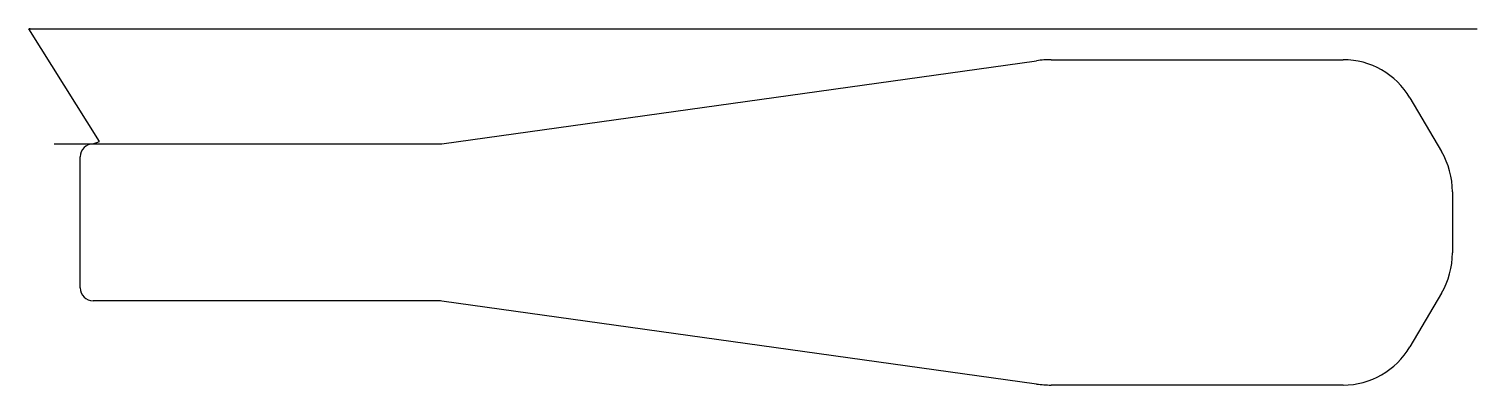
# Model space of a CAD drawing. Header units: metres. Extents: x 0 to 1122, y 19 to 295.
import ezdxf

# ---------------------------------------------------------------- set-up
doc = ezdxf.new("R2010")
doc.units = ezdxf.units.M

msp = doc.modelspace()

# ---------------------------------------------------------------- linework, layer by layer
at = {"layer": 'TOOL_0'}
for p, q in [((54.588, 207.533), (0.001, 294.817)), ((0.001, 294.817), (1.001, 294.817)), ((1.001, 294.817), (0.001, 294.817)), ((0.001, 294.817), (1.001, 294.817)), ((1.001, 294.817), (1120.828, 294.817)), ((1120.828, 294.817), (1121.828, 294.817)), ((319.971, 205.969), (780.637, 270.248)), ((791.831, 271.025), (1018.112, 271.025)), ((1069.828, 241.446), (1094.286, 199.868)), ((19.628, 205.825), (49.776, 205.825)), ((49.776, 205.825), (317.898, 205.825)), ((49.778, 205.824), (54.588, 207.533)), ((39.778, 94.224), (39.778, 195.824)), ((1102.777, 168.686), (1102.777, 121.363)), ((1094.286, 90.181), (1069.829, 48.603)), ((317.9, 84.224), (49.778, 84.224)), ((780.639, 19.801), (319.973, 84.08)), ((1018.113, 19.024), (791.833, 19.024))]:
    msp.add_line(p, q, dxfattribs=at)
for centre, radius, start, end in [((791.948, 188.341), 82.684, 90.081075, 97.862569), ((1018.094, 210.993), 60.032, 30.483014, 89.98282), ((49.778, 195.824), 10, 90, 180), ((317.768, 222.696), 16.872, 270.441486, 277.502857), ((1041.141, 168.649), 61.636, 0.034395, 30.43128), ((1041.141, 121.4), 61.636, 329.56872, 359.965605), ((49.778, 94.224), 10, 180, 270), ((317.77, 67.353), 16.871, 82.497143, 89.558514), ((1018.095, 79.056), 60.032, 270.01718, 329.516986), ((791.95, 101.708), 82.684, 262.137431, 269.918925)]:
    msp.add_arc(centre, radius, start, end, dxfattribs=at)

doc.saveas('drawing.dxf')
